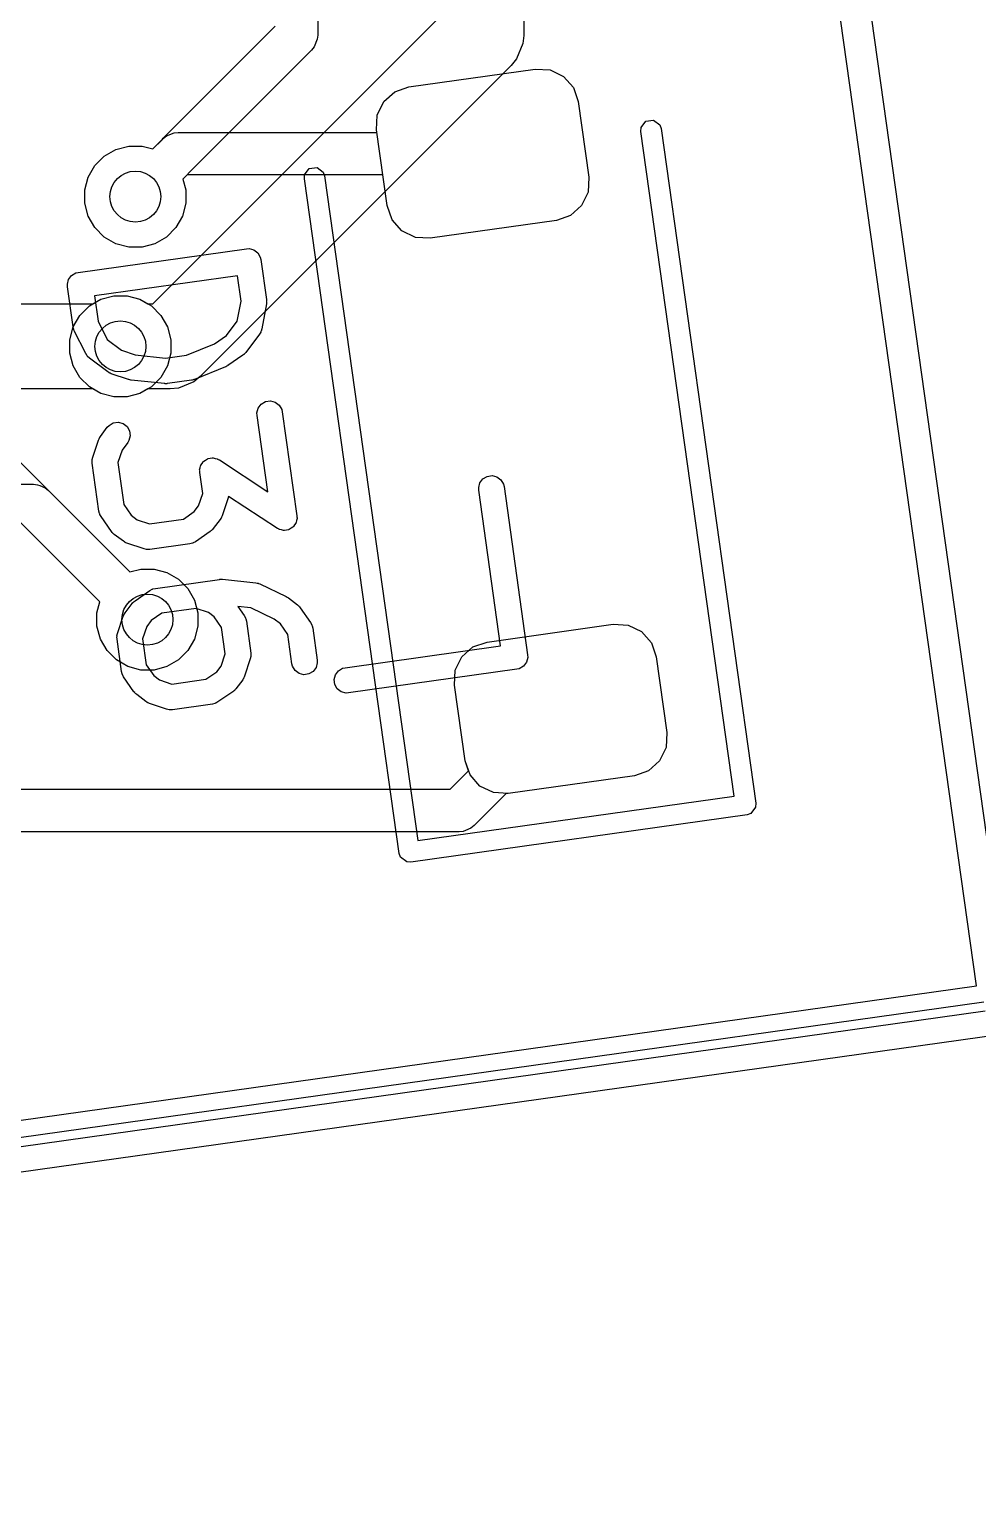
# Model space of a CAD drawing. Header units: millimetres. Extents: x 14 to 286, y -133 to -45.
# Drawn here: x 233.02 to 238.61, y -124.51 to -115.94 of the extents above; entities that cross this region are included whole.
import ezdxf

# ---------------------------------------------------------------- set-up
doc = ezdxf.new("R2010")
doc.units = ezdxf.units.MM
for name, color, linetype, true_color in [('B.Cu', 153, 'CONTINUOUS', 0x4d7fc4), ('F.Cu', 13, 'CONTINUOUS', 0xc83434), ('F.Mask', 201, 'CONTINUOUS', 0xd864ff), ('F.Paste', 253, 'CONTINUOUS', 0xb4a09a), ('F.Silkscreen', 41, 'CONTINUOUS', 0xf2eda1), ('User.Drawings', 9, 'CONTINUOUS', 0xc2c2c2)]:
    doc.layers.add(name, color=color, linetype=linetype, true_color=true_color)

msp = doc.modelspace()

# ---------------------------------------------------------------- linework, layer by layer
at = {"layer": 'B.Cu', "linetype": 'CONTINUOUS'}
for p, q in [((235.9321, -105.7135), (235.9321, -115.9762)), ((234.7195, -111.2363), (234.7195, -115.9748)), ((233.747946, -117.5568), (235.4321, -115.872646)), ((233.810312, -116.582212), (234.4695, -115.923024)), ((234.717098, -115.999187), (234.698434, -116.044246)), ((234.7195, -115.9748), (234.717098, -115.999186)), ((234.717098, -115.999186), (234.717098, -115.999187)), ((235.9321, -115.9762), (235.927296, -116.024973)), ((234.682888, -116.063188), (233.994415, -116.75166)), ((234.698434, -116.044246), (234.682888, -116.063188)), ((235.927296, -116.024973), (235.889967, -116.115093)), ((235.858876, -116.152977), (234.028277, -117.983577)), ((235.889962, -116.115097), (235.858876, -116.152977)), ((235.889967, -116.115093), (235.889962, -116.115097)), ((230.8888, -116.409324), (233.613665, -119.134189)), ((233.436889, -119.310965), (230.675412, -116.549488)), ((233.749234, -116.644889), (233.802994, -116.591128)), ((233.802994, -116.591128), (233.810312, -116.582212)), ((233.407794, -116.742472), (233.463172, -116.687094)), ((233.463172, -116.687094), (233.530995, -116.647936)), ((233.530995, -116.647936), (233.606642, -116.627667)), ((233.606642, -116.627667), (233.684958, -116.627667)), ((233.684958, -116.627667), (233.749234, -116.644889)), ((233.368636, -116.810295), (233.407794, -116.742472)), ((233.987089, -116.760588), (233.92601, -116.821665)), ((233.994415, -116.75166), (233.987089, -116.760588)), ((233.348367, -116.885942), (233.368636, -116.810295)), ((233.92601, -116.821665), (233.943233, -116.885942)), ((233.348367, -116.964258), (233.348367, -116.885942)), ((233.943233, -116.885942), (233.943233, -116.964258)), ((233.368636, -117.039905), (233.348367, -116.964258)), ((233.943233, -116.964258), (233.922964, -117.039905)), ((233.407794, -117.107728), (233.368636, -117.039905)), ((233.463172, -117.163106), (233.407794, -117.107728)), ((233.883806, -117.107728), (233.828428, -117.163106)), ((233.922964, -117.039905), (233.883806, -117.107728)), ((233.530995, -117.202264), (233.463172, -117.163106)), ((233.606642, -117.222533), (233.530995, -117.202264)), ((233.760605, -117.202264), (233.684958, -117.222533)), ((233.828428, -117.163106), (233.760605, -117.202264)), ((233.684958, -117.222533), (233.606642, -117.222533)), ((233.375172, -117.568794), (233.442995, -117.529636)), ((233.442995, -117.529636), (233.518642, -117.509367)), ((233.518642, -117.509367), (233.596958, -117.509367)), ((233.596958, -117.509367), (233.672605, -117.529636)), ((233.672605, -117.529636), (233.719654, -117.5568)), ((233.280636, -117.691995), (233.319794, -117.624172)), ((233.319794, -117.624172), (233.375172, -117.568794)), ((233.719654, -117.5568), (233.747946, -117.5568)), ((233.260367, -117.767642), (233.280636, -117.691995)), ((233.260367, -117.845958), (233.260367, -117.767642)), ((233.280636, -117.921605), (233.260367, -117.845958)), ((233.319794, -117.989428), (233.280636, -117.921605)), ((233.375172, -118.044806), (233.319794, -117.989428)), ((233.442995, -118.083964), (233.375172, -118.044806)), ((233.719654, -118.0568), (233.672605, -118.083964)), ((233.8515, -118.0568), (233.719654, -118.0568)), ((233.900273, -118.051996), (233.8515, -118.0568)), ((233.990393, -118.014667), (233.900273, -118.051996)), ((233.990397, -118.014662), (233.990393, -118.014667)), ((234.028277, -117.983577), (233.990397, -118.014662)), ((233.518642, -118.104233), (233.442995, -118.083964)), ((233.596958, -118.104233), (233.518642, -118.104233)), ((233.672605, -118.083964), (233.596958, -118.104233)), ((233.613665, -119.134189), (233.677942, -119.116967)), ((233.677942, -119.116967), (233.756258, -119.116967)), ((233.756258, -119.116967), (233.831905, -119.137236)), ((233.831905, -119.137236), (233.899728, -119.176394)), ((233.899728, -119.176394), (233.955106, -119.231772)), ((233.955106, -119.231772), (233.994264, -119.299595)), ((233.419667, -119.375242), (233.436889, -119.310965)), ((233.994264, -119.299595), (234.014533, -119.375242)), ((233.419667, -119.453558), (233.419667, -119.375242)), ((234.014533, -119.375242), (234.014533, -119.453558)), ((233.439936, -119.529205), (233.419667, -119.453558)), ((234.014533, -119.453558), (233.994264, -119.529205)), ((233.479094, -119.597028), (233.439936, -119.529205)), ((233.534472, -119.652406), (233.479094, -119.597028)), ((233.955106, -119.597028), (233.899728, -119.652406)), ((233.994264, -119.529205), (233.955106, -119.597028)), ((233.602295, -119.691564), (233.534472, -119.652406)), ((233.677942, -119.711833), (233.602295, -119.691564)), ((233.831905, -119.691564), (233.756258, -119.711833)), ((233.899728, -119.652406), (233.831905, -119.691564)), ((233.756258, -119.711833), (233.677942, -119.711833))]:
    msp.add_line(p, q, dxfattribs=at)
at = {"layer": 'B.Cu'}
for centre in [(233.6458, -116.9251), (233.5578, -117.8068), (233.7171, -119.4144)]:
    msp.add_circle(centre, 0.15, dxfattribs=at)
at = {"layer": 'F.Cu', "linetype": 'CONTINUOUS'}
for p, q in [((235.256786, -116.278727), (235.999487, -116.174347)), ((235.999487, -116.174347), (236.087136, -116.179324)), ((236.087136, -116.179324), (236.166209, -116.217465)), ((236.166209, -116.217465), (236.224667, -116.282961)), ((235.108407, -116.366129), (235.173903, -116.307671)), ((235.173903, -116.307671), (235.256786, -116.278727)), ((236.224667, -116.282961), (236.253611, -116.365844)), ((235.070266, -116.445202), (235.108407, -116.366129)), ((236.253611, -116.365844), (236.316239, -116.811464)), ((235.065289, -116.532852), (235.070266, -116.445202)), ((233.749234, -116.644889), (233.810312, -116.583811)), ((233.810312, -116.583811), (233.829254, -116.568266)), ((233.829254, -116.568266), (233.874314, -116.549602)), ((233.874314, -116.549602), (233.8987, -116.5472)), ((233.8987, -116.5472), (235.067305, -116.5472)), ((235.067305, -116.5472), (235.065289, -116.532852)), ((233.407794, -116.742472), (233.463172, -116.687094)), ((233.463172, -116.687094), (233.530995, -116.647936)), ((233.530995, -116.647936), (233.606642, -116.627667)), ((233.606642, -116.627667), (233.684958, -116.627667)), ((233.684958, -116.627667), (233.749234, -116.644889)), ((233.368636, -116.810295), (233.407794, -116.742472)), ((233.348367, -116.885942), (233.368636, -116.810295)), ((233.950477, -116.7972), (233.92601, -116.821665)), ((233.92601, -116.821665), (233.943233, -116.885942)), ((235.102441, -116.7972), (233.950477, -116.7972)), ((235.127917, -116.978472), (235.102441, -116.7972)), ((236.316239, -116.811464), (236.311262, -116.899114)), ((233.348367, -116.964258), (233.348367, -116.885942)), ((233.943233, -116.885942), (233.943233, -116.964258)), ((236.311262, -116.899114), (236.273121, -116.978187)), ((233.368636, -117.039905), (233.348367, -116.964258)), ((233.943233, -116.964258), (233.922964, -117.039905)), ((235.156861, -117.061355), (235.127917, -116.978472)), ((236.273121, -116.978187), (236.207625, -117.036645)), ((233.407794, -117.107728), (233.368636, -117.039905)), ((233.463172, -117.163106), (233.407794, -117.107728)), ((233.883806, -117.107728), (233.828428, -117.163106)), ((233.922964, -117.039905), (233.883806, -117.107728)), ((235.215319, -117.126851), (235.156861, -117.061355)), ((236.124742, -117.065589), (235.382041, -117.169969)), ((236.207625, -117.036645), (236.124742, -117.065589)), ((233.530995, -117.202264), (233.463172, -117.163106)), ((233.606642, -117.222533), (233.530995, -117.202264)), ((233.760605, -117.202264), (233.684958, -117.222533)), ((233.828428, -117.163106), (233.760605, -117.202264)), ((235.294392, -117.164992), (235.215319, -117.126851)), ((235.382041, -117.169969), (235.294392, -117.164992)), ((233.684958, -117.222533), (233.606642, -117.222533)), ((233.396119, -117.5567), (233.442995, -117.529636)), ((233.442995, -117.529636), (233.518642, -117.509367)), ((233.518642, -117.509367), (233.596958, -117.509367)), ((233.596958, -117.509367), (233.672605, -117.529636)), ((233.672605, -117.529636), (233.740428, -117.568794)), ((231.876253, -117.5567), (233.396119, -117.5567)), ((233.740428, -117.568794), (233.795806, -117.624172)), ((233.795806, -117.624172), (233.834964, -117.691995)), ((233.834964, -117.691995), (233.855233, -117.767642)), ((233.855233, -117.767642), (233.855233, -117.845958)), ((233.855233, -117.845958), (233.834964, -117.921605)), ((233.834964, -117.921605), (233.795806, -117.989428)), ((233.395773, -118.0567), (231.7727, -118.0567)), ((233.442995, -118.083964), (233.395773, -118.0567)), ((233.740428, -118.044806), (233.672605, -118.083964)), ((233.795806, -117.989428), (233.740428, -118.044806)), ((233.518642, -118.104233), (233.442995, -118.083964)), ((233.596958, -118.104233), (233.518642, -118.104233)), ((233.672605, -118.083964), (233.596958, -118.104233)), ((232.096932, -118.6185), (233.0462, -118.6185)), ((233.0462, -118.6185), (233.070586, -118.620902)), ((233.070586, -118.620902), (233.070587, -118.620902)), ((233.070587, -118.620902), (233.083784, -118.626368)), ((233.083784, -118.626368), (233.115646, -118.639566)), ((233.115646, -118.639566), (233.115651, -118.639571)), ((233.115651, -118.639571), (233.134588, -118.655112)), ((233.134588, -118.655112), (233.613665, -119.134189)), ((233.436889, -119.310965), (232.994424, -118.8685)), ((233.613665, -119.134189), (233.677942, -119.116967)), ((233.677942, -119.116967), (233.756258, -119.116967)), ((233.756258, -119.116967), (233.831905, -119.137236)), ((233.831905, -119.137236), (233.899728, -119.176394)), ((233.899728, -119.176394), (233.955106, -119.231772)), ((233.955106, -119.231772), (233.994264, -119.299595)), ((233.419667, -119.375242), (233.436889, -119.310965)), ((233.994264, -119.299595), (234.014533, -119.375242)), ((233.419667, -119.453558), (233.419667, -119.375242)), ((234.014533, -119.375242), (234.014533, -119.453558)), ((233.439936, -119.529205), (233.419667, -119.453558)), ((234.014533, -119.453558), (233.994264, -119.529205)), ((235.716058, -119.546611), (236.458759, -119.442231)), ((236.458759, -119.442231), (236.546408, -119.447208)), ((236.546408, -119.447208), (236.625481, -119.485349)), ((236.625481, -119.485349), (236.683939, -119.550845)), ((233.479094, -119.597028), (233.439936, -119.529205)), ((233.534472, -119.652406), (233.479094, -119.597028)), ((233.955106, -119.597028), (233.899728, -119.652406)), ((233.994264, -119.529205), (233.955106, -119.597028)), ((235.567679, -119.634013), (235.633175, -119.575555)), ((235.633175, -119.575555), (235.716058, -119.546611)), ((236.683939, -119.550845), (236.712883, -119.633728)), ((233.602295, -119.691564), (233.534472, -119.652406)), ((233.677942, -119.711833), (233.602295, -119.691564)), ((233.831905, -119.691564), (233.756258, -119.711833)), ((233.899728, -119.652406), (233.831905, -119.691564)), ((235.529538, -119.713086), (235.567679, -119.634013)), ((236.712883, -119.633728), (236.775511, -120.079348)), ((233.756258, -119.711833), (233.677942, -119.711833)), ((235.524561, -119.800736), (235.529538, -119.713086)), ((235.587189, -120.246356), (235.524561, -119.800736)), ((236.775511, -120.079348), (236.770534, -120.166998)), ((236.770534, -120.166998), (236.732393, -120.246071)), ((235.607812, -120.305411), (235.587189, -120.246356)), ((236.732393, -120.246071), (236.666897, -120.304529)), ((235.499624, -120.4136), (235.607812, -120.305411)), ((236.584014, -120.333473), (235.841313, -120.437853)), ((236.666897, -120.304529), (236.584014, -120.333473)), ((214.294277, -120.4136), (235.499624, -120.4136)), ((235.829589, -120.437187), (235.639788, -120.626988)), ((235.841313, -120.437853), (235.829589, -120.437187)), ((235.639788, -120.626988), (235.620851, -120.642528)), ((235.5514, -120.6636), (214.2425, -120.6636)), ((235.575786, -120.661198), (235.5514, -120.6636)), ((235.575787, -120.661198), (235.575786, -120.661198)), ((235.588984, -120.655731), (235.575787, -120.661198)), ((235.620846, -120.642534), (235.588984, -120.655731)), ((235.620851, -120.642528), (235.620846, -120.642534))]:
    msp.add_line(p, q, dxfattribs=at)
at = {"layer": 'F.Cu'}
for centre in [(233.6458, -116.9251), (233.5578, -117.8068), (233.7171, -119.4144)]:
    msp.add_circle(centre, 0.15, dxfattribs=at)
at = {"layer": 'F.Mask', "linetype": 'CONTINUOUS'}
for p, q in [((235.256786, -116.278727), (235.999487, -116.174347)), ((235.999487, -116.174347), (236.087136, -116.179324)), ((236.087136, -116.179324), (236.166209, -116.217465)), ((236.166209, -116.217465), (236.224667, -116.282961)), ((235.108407, -116.366129), (235.173903, -116.307671)), ((235.173903, -116.307671), (235.256786, -116.278727)), ((236.224667, -116.282961), (236.253611, -116.365844)), ((235.070266, -116.445202), (235.108407, -116.366129)), ((236.253611, -116.365844), (236.316239, -116.811464)), ((235.065289, -116.532852), (235.070266, -116.445202)), ((235.127917, -116.978472), (235.065289, -116.532852)), ((236.316239, -116.811464), (236.311262, -116.899114)), ((236.311262, -116.899114), (236.273121, -116.978187)), ((235.156861, -117.061355), (235.127917, -116.978472)), ((236.273121, -116.978187), (236.207625, -117.036645)), ((235.215319, -117.126851), (235.156861, -117.061355)), ((236.124742, -117.065589), (235.382041, -117.169969)), ((236.207625, -117.036645), (236.124742, -117.065589)), ((235.294392, -117.164992), (235.215319, -117.126851)), ((235.382041, -117.169969), (235.294392, -117.164992)), ((235.716058, -119.546611), (236.458759, -119.442231)), ((236.458759, -119.442231), (236.546408, -119.447208)), ((236.546408, -119.447208), (236.625481, -119.485349)), ((236.625481, -119.485349), (236.683939, -119.550845)), ((235.567679, -119.634013), (235.633175, -119.575555)), ((235.633175, -119.575555), (235.716058, -119.546611)), ((236.683939, -119.550845), (236.712883, -119.633728)), ((235.529538, -119.713086), (235.567679, -119.634013)), ((236.712883, -119.633728), (236.775511, -120.079348)), ((235.524561, -119.800736), (235.529538, -119.713086)), ((235.587189, -120.246356), (235.524561, -119.800736)), ((236.775511, -120.079348), (236.770534, -120.166998)), ((236.770534, -120.166998), (236.732393, -120.246071)), ((235.616133, -120.329239), (235.587189, -120.246356)), ((236.732393, -120.246071), (236.666897, -120.304529)), ((235.674591, -120.394735), (235.616133, -120.329239)), ((236.584014, -120.333473), (235.841313, -120.437853)), ((236.666897, -120.304529), (236.584014, -120.333473)), ((235.753664, -120.432876), (235.674591, -120.394735)), ((235.841313, -120.437853), (235.753664, -120.432876))]:
    msp.add_line(p, q, dxfattribs=at)
at = {"layer": 'F.Paste', "linetype": 'CONTINUOUS'}
for p, q in [((235.256786, -116.278727), (235.999487, -116.174347)), ((235.999487, -116.174347), (236.087136, -116.179324)), ((236.087136, -116.179324), (236.166209, -116.217465)), ((236.166209, -116.217465), (236.224667, -116.282961)), ((235.108407, -116.366129), (235.173903, -116.307671)), ((235.173903, -116.307671), (235.256786, -116.278727)), ((236.224667, -116.282961), (236.253611, -116.365844)), ((235.070266, -116.445202), (235.108407, -116.366129)), ((236.253611, -116.365844), (236.316239, -116.811464)), ((235.065289, -116.532852), (235.070266, -116.445202)), ((235.127917, -116.978472), (235.065289, -116.532852)), ((236.316239, -116.811464), (236.311262, -116.899114)), ((236.311262, -116.899114), (236.273121, -116.978187)), ((235.156861, -117.061355), (235.127917, -116.978472)), ((236.273121, -116.978187), (236.207625, -117.036645)), ((235.215319, -117.126851), (235.156861, -117.061355)), ((236.124742, -117.065589), (235.382041, -117.169969)), ((236.207625, -117.036645), (236.124742, -117.065589)), ((235.294392, -117.164992), (235.215319, -117.126851)), ((235.382041, -117.169969), (235.294392, -117.164992)), ((235.716058, -119.546611), (236.458759, -119.442231)), ((236.458759, -119.442231), (236.546408, -119.447208)), ((236.546408, -119.447208), (236.625481, -119.485349)), ((236.625481, -119.485349), (236.683939, -119.550845)), ((235.567679, -119.634013), (235.633175, -119.575555)), ((235.633175, -119.575555), (235.716058, -119.546611)), ((236.683939, -119.550845), (236.712883, -119.633728)), ((235.529538, -119.713086), (235.567679, -119.634013)), ((236.712883, -119.633728), (236.775511, -120.079348)), ((235.524561, -119.800736), (235.529538, -119.713086)), ((235.587189, -120.246356), (235.524561, -119.800736)), ((236.775511, -120.079348), (236.770534, -120.166998)), ((236.770534, -120.166998), (236.732393, -120.246071)), ((235.616133, -120.329239), (235.587189, -120.246356)), ((236.732393, -120.246071), (236.666897, -120.304529)), ((235.674591, -120.394735), (235.616133, -120.329239)), ((236.584014, -120.333473), (235.841313, -120.437853)), ((236.666897, -120.304529), (236.584014, -120.333473)), ((235.753664, -120.432876), (235.674591, -120.394735)), ((235.841313, -120.437853), (235.753664, -120.432876))]:
    msp.add_line(p, q, dxfattribs=at)
at = {"layer": 'F.Silkscreen', "linetype": 'CONTINUOUS'}
for p, q in [((236.621615, -116.541335), (236.622942, -116.517962)), ((236.622942, -116.517962), (236.650579, -116.481287)), ((236.650579, -116.481287), (236.696054, -116.474896)), ((236.696054, -116.474896), (236.732729, -116.502533)), ((236.732729, -116.502533), (236.740447, -116.524635)), ((237.17135, -120.452896), (236.621615, -116.541335)), ((236.740447, -116.524635), (237.298533, -120.495611)), ((234.642407, -116.796308), (234.670044, -116.759633)), ((234.670044, -116.759633), (234.715519, -116.753242)), ((234.715519, -116.753242), (234.752194, -116.780879)), ((234.64108, -116.819681), (234.642407, -116.796308)), ((235.199164, -120.790656), (234.64108, -116.819681)), ((234.752194, -116.780879), (234.759912, -116.802981)), ((234.759912, -116.802981), (235.309645, -120.714539)), ((233.310037, -117.371006), (234.300305, -117.231833)), ((234.300305, -117.231833), (234.314995, -117.231223)), ((234.314995, -117.231223), (234.343327, -117.238551)), ((234.343327, -117.238551), (234.366697, -117.256162)), ((234.366697, -117.256162), (234.38155, -117.281376)), ((234.38155, -117.281376), (234.385013, -117.295665)), ((233.270534, -117.389322), (233.295748, -117.374469)), ((233.295748, -117.374469), (233.310037, -117.371006)), ((234.385013, -117.295665), (234.418149, -117.531443)), ((233.245595, -117.441024), (233.252923, -117.412692)), ((233.246205, -117.455714), (233.245595, -117.441024)), ((233.279341, -117.691492), (233.246205, -117.455714)), ((233.252923, -117.412692), (233.270534, -117.389322)), ((234.24691, -117.39081), (233.405182, -117.509108)), ((234.267915, -117.540265), (234.24691, -117.39081)), ((233.405182, -117.509108), (233.426187, -117.658562)), ((234.246052, -117.658979), (234.267915, -117.540265)), ((234.418262, -117.548048), (234.417639, -117.555465)), ((234.418149, -117.531443), (234.418457, -117.538878)), ((234.418758, -117.546133), (234.418262, -117.548048)), ((234.418457, -117.538878), (234.418871, -117.540814)), ((234.418871, -117.540814), (234.418647, -117.54347)), ((234.418647, -117.54347), (234.418758, -117.546133)), ((234.417639, -117.555465), (234.390366, -117.703559)), ((233.281092, -117.69872), (233.279341, -117.691492)), ((233.281229, -117.700699), (233.281092, -117.69872)), ((233.282176, -117.703191), (233.281229, -117.700699)), ((233.282804, -117.705781), (233.282176, -117.703191)), ((233.283809, -117.707487), (233.282804, -117.705781)), ((233.286453, -117.714443), (233.283809, -117.707487)), ((233.353491, -117.849282), (233.286453, -117.714443)), ((233.426187, -117.658562), (233.479924, -117.76665)), ((234.182975, -117.742684), (234.246052, -117.658979)), ((234.384832, -117.719949), (234.384158, -117.722559)), ((234.386298, -117.717688), (234.384832, -117.719949)), ((234.390366, -117.703559), (234.386298, -117.717688)), ((233.479924, -117.76665), (233.563631, -117.829728)), ((233.946287, -117.858631), (234.112094, -117.791518)), ((234.112094, -117.791518), (234.182975, -117.742684)), ((234.376503, -117.735111), (234.295447, -117.842677)), ((234.384158, -117.722559), (234.376503, -117.735111)), ((233.361295, -117.861742), (233.353491, -117.849282)), ((233.363326, -117.863511), (233.361295, -117.861742)), ((233.364694, -117.865834), (233.363326, -117.863511)), ((233.375513, -117.875791), (233.364694, -117.865834)), ((233.483079, -117.956847), (233.375513, -117.875791)), ((233.563631, -117.829728), (233.645227, -117.857132)), ((233.645227, -117.857132), (233.823107, -117.875943)), ((233.823107, -117.875943), (233.946287, -117.858631)), ((234.278099, -117.859302), (234.190416, -117.919712)), ((234.283781, -117.854502), (234.278099, -117.859302)), ((234.28549, -117.853496), (234.283781, -117.854502)), ((234.287295, -117.851534), (234.28549, -117.853496)), ((234.289331, -117.849815), (234.287295, -117.851534)), ((234.290408, -117.848151), (234.289331, -117.849815)), ((234.295447, -117.842677), (234.290408, -117.848151)), ((233.489429, -117.960719), (233.483079, -117.956847)), ((233.490925, -117.962023), (233.489429, -117.960719)), ((233.493358, -117.963116), (233.490925, -117.962023)), ((233.495631, -117.964502), (233.493358, -117.963116)), ((233.497547, -117.964997), (233.495631, -117.964502)), ((233.504336, -117.968047), (233.497547, -117.964997)), ((233.605274, -118.001948), (233.504336, -117.968047)), ((234.176004, -117.927472), (233.99401, -118.001137)), ((234.177018, -117.92694), (234.176004, -117.927472)), ((234.177549, -117.926827), (234.177018, -117.92694)), ((234.183268, -117.923664), (234.177549, -117.926827)), ((234.189027, -117.920646), (234.183268, -117.923664)), ((234.189412, -117.920267), (234.189027, -117.920646)), ((234.190416, -117.919712), (234.189412, -117.920267)), ((233.606392, -118.002205), (233.605274, -118.001948)), ((233.606867, -118.002463), (233.606392, -118.002205)), ((233.613233, -118.003776), (233.606867, -118.002463)), ((233.619604, -118.005241), (233.613233, -118.003776)), ((233.620145, -118.005203), (233.619604, -118.005241)), ((233.621266, -118.005435), (233.620145, -118.005203)), ((233.816516, -118.026082), (233.621266, -118.005435)), ((233.819077, -118.0261), (233.816516, -118.026082)), ((233.820151, -118.026378), (233.819077, -118.0261)), ((233.825687, -118.026148), (233.820151, -118.026378)), ((233.831219, -118.026188), (233.825687, -118.026148)), ((233.83228, -118.025874), (233.831219, -118.026188)), ((233.834841, -118.025768), (233.83228, -118.025874)), ((233.976308, -118.005886), (233.834841, -118.025768)), ((233.9788, -118.005282), (233.976308, -118.005886)), ((233.979906, -118.005291), (233.9788, -118.005282)), ((233.985215, -118.003727), (233.979906, -118.005291)), ((233.990597, -118.002423), (233.985215, -118.003727)), ((233.99155, -118.001861), (233.990597, -118.002423)), ((233.99401, -118.001137), (233.99155, -118.001861)), ((234.369109, -118.169475), (234.38672, -118.146105)), ((234.38672, -118.146105), (234.411934, -118.131252)), ((234.411934, -118.131252), (234.440913, -118.127179)), ((234.440913, -118.127179), (234.469245, -118.134507)), ((234.469245, -118.134507), (234.492615, -118.152118)), ((234.361781, -118.197807), (234.369109, -118.169475)), ((234.362391, -118.212497), (234.361781, -118.197807)), ((234.425543, -118.661845), (234.362391, -118.212497)), ((234.492615, -118.152118), (234.507468, -118.177332)), ((234.507468, -118.177332), (234.510931, -118.191621)), ((234.510931, -118.191621), (234.597086, -118.804644)), ((233.440279, -118.336624), (233.480808, -118.282841)), ((233.480808, -118.282841), (233.490764, -118.272023)), ((233.490764, -118.272023), (233.515979, -118.257171)), ((233.515979, -118.257171), (233.544957, -118.253099)), ((233.544957, -118.253099), (233.573289, -118.260426)), ((233.573289, -118.260426), (233.59666, -118.278037)), ((233.59666, -118.278037), (233.611512, -118.303252)), ((233.611512, -118.303252), (233.615584, -118.33223)), ((233.395178, -118.45882), (233.429079, -118.357882)), ((233.429079, -118.357882), (233.432128, -118.351091)), ((233.432128, -118.351091), (233.432624, -118.349177)), ((233.432624, -118.349177), (233.434008, -118.346906)), ((233.434008, -118.346906), (233.435103, -118.34447)), ((233.435103, -118.34447), (233.436407, -118.342973)), ((233.436407, -118.342973), (233.440279, -118.336624)), ((233.600602, -118.373115), (233.567398, -118.417177)), ((233.608257, -118.360562), (233.600602, -118.373115)), ((233.615584, -118.33223), (233.608257, -118.360562)), ((233.391395, -118.478447), (233.392069, -118.475837)), ((233.392005, -118.493137), (233.391395, -118.478447)), ((233.391885, -118.47315), (233.395178, -118.45882)), ((233.392069, -118.475837), (233.391885, -118.47315)), ((233.567398, -118.417177), (233.543009, -118.489793)), ((233.543009, -118.489793), (233.577844, -118.737661)), ((234.038954, -118.495704), (234.045627, -118.485502)), ((234.045627, -118.485502), (234.047718, -118.484074)), ((234.047718, -118.484074), (234.049239, -118.482057)), ((234.049239, -118.482057), (234.059731, -118.475876)), ((234.059731, -118.475876), (234.069798, -118.469006)), ((234.069798, -118.469006), (234.072272, -118.468488)), ((234.072272, -118.468488), (234.074453, -118.467204)), ((234.074453, -118.467204), (234.086526, -118.465507)), ((234.086526, -118.465507), (234.098441, -118.463015)), ((234.098441, -118.463015), (234.100923, -118.463483)), ((234.100923, -118.463483), (234.103432, -118.463131)), ((234.103432, -118.463131), (234.115234, -118.466183)), ((234.115234, -118.466183), (234.127198, -118.468441)), ((234.127198, -118.468441), (234.130377, -118.4701)), ((234.130377, -118.4701), (234.131764, -118.470459)), ((234.131764, -118.470459), (234.13334, -118.471647)), ((234.13334, -118.471647), (234.140232, -118.475244)), ((234.140232, -118.475244), (234.425543, -118.661845)), ((233.431769, -118.776071), (233.392005, -118.493137)), ((234.024184, -118.53875), (234.024448, -118.537345)), ((234.024587, -118.540678), (234.024184, -118.53875)), ((234.0243, -118.533759), (234.027352, -118.521956)), ((234.024448, -118.537345), (234.0243, -118.533759)), ((234.02491, -118.548449), (234.024587, -118.540678)), ((234.042327, -118.672383), (234.02491, -118.548449)), ((234.027352, -118.521956), (234.02961, -118.509993)), ((234.02961, -118.509993), (234.030994, -118.507875)), ((234.030994, -118.507875), (234.031628, -118.505427)), ((234.031628, -118.505427), (234.038954, -118.495704)), ((233.577844, -118.737661), (233.621304, -118.800743)), ((233.992059, -118.779344), (234.017939, -118.744999)), ((234.017939, -118.744999), (234.042327, -118.672383)), ((234.190159, -118.703356), (234.156258, -118.804295)), ((234.1934, -118.68925), (234.190159, -118.703356)), ((234.481764, -118.877849), (234.1934, -118.68925)), ((233.435232, -118.790361), (233.431769, -118.776071)), ((233.4366, -118.792683), (233.435232, -118.790361)), ((233.437163, -118.795317), (233.4366, -118.792683)), ((233.444278, -118.808184), (233.437163, -118.795317)), ((233.504688, -118.895867), (233.444278, -118.808184)), ((233.621304, -118.800743), (233.655649, -118.826623)), ((233.655649, -118.826623), (233.728265, -118.851011)), ((233.728265, -118.851011), (233.928978, -118.822804)), ((233.928978, -118.822804), (233.992059, -118.779344)), ((234.145059, -118.825553), (234.104531, -118.879336)), ((234.148933, -118.8192), (234.145059, -118.825553)), ((234.150234, -118.817707), (234.148933, -118.8192)), ((234.151325, -118.815277), (234.150234, -118.817707)), ((234.152714, -118.813), (234.151325, -118.815277)), ((234.15321, -118.81108), (234.152714, -118.813)), ((234.156258, -118.804295), (234.15321, -118.81108)), ((234.594642, -118.83114), (234.592386, -118.843099)), ((234.597696, -118.819335), (234.594642, -118.83114)), ((234.597086, -118.804644), (234.597408, -118.812414)), ((234.597408, -118.812414), (234.597812, -118.814343)), ((234.597812, -118.814343), (234.597547, -118.815747)), ((234.597547, -118.815747), (234.597696, -118.819335)), ((233.50949, -118.901552), (233.504688, -118.895867)), ((233.510495, -118.903258), (233.50949, -118.901552)), ((233.512452, -118.905059), (233.510495, -118.903258)), ((233.514175, -118.907099), (233.512452, -118.905059)), ((233.515839, -118.908177), (233.514175, -118.907099)), ((233.521313, -118.913215), (233.515839, -118.908177)), ((233.575096, -118.953743), (233.521313, -118.913215)), ((234.087183, -118.895961), (233.9995, -118.956371)), ((234.092868, -118.891158), (234.087183, -118.895961)), ((234.094574, -118.890154), (234.092868, -118.891158)), ((234.096375, -118.888196), (234.094574, -118.890154)), ((234.098415, -118.886474), (234.096375, -118.888196)), ((234.099493, -118.884809), (234.098415, -118.886474)), ((234.104531, -118.879336), (234.099493, -118.884809)), ((234.488651, -118.881443), (234.481764, -118.877849)), ((234.490232, -118.882635), (234.488651, -118.881443)), ((234.491622, -118.882994), (234.490232, -118.882635)), ((234.494798, -118.884652), (234.491622, -118.882994)), ((234.506756, -118.886908), (234.494798, -118.884652)), ((234.518564, -118.889962), (234.506756, -118.886908)), ((234.521071, -118.889609), (234.518564, -118.889962)), ((234.523554, -118.890078), (234.521071, -118.889609)), ((234.535466, -118.887586), (234.523554, -118.890078)), ((234.547543, -118.885889), (234.535466, -118.887586)), ((234.549723, -118.884604), (234.547543, -118.885889)), ((234.552197, -118.884087), (234.549723, -118.884604)), ((234.562252, -118.877223), (234.552197, -118.884087)), ((234.572757, -118.871036), (234.562252, -118.877223)), ((234.574279, -118.869015), (234.572757, -118.871036)), ((234.576368, -118.86759), (234.574279, -118.869015)), ((234.583032, -118.8574), (234.576368, -118.86759)), ((234.590368, -118.847666), (234.583032, -118.8574)), ((234.591001, -118.845215), (234.590368, -118.847666)), ((234.592386, -118.843099), (234.591001, -118.845215)), ((233.581448, -118.957617), (233.575096, -118.953743)), ((233.582942, -118.958918), (233.581448, -118.957617)), ((233.585371, -118.960009), (233.582942, -118.958918)), ((233.587649, -118.961398), (233.585371, -118.960009)), ((233.589568, -118.961894), (233.587649, -118.961398)), ((233.596354, -118.964942), (233.589568, -118.961894)), ((233.697293, -118.998843), (233.596354, -118.964942)), ((233.711622, -119.002136), (233.697293, -118.998843)), ((233.714309, -119.001951), (233.711622, -119.002136)), ((233.716919, -119.002626), (233.714309, -119.001951)), ((233.731609, -119.002016), (233.716919, -119.002626)), ((233.967387, -118.96888), (233.731609, -119.002016)), ((233.981676, -118.965417), (233.967387, -118.96888)), ((233.983998, -118.964049), (233.981676, -118.965417)), ((233.986633, -118.963486), (233.983998, -118.964049)), ((233.9995, -118.956371), (233.986633, -118.963486)), ((234.143557, -119.177596), (234.144619, -119.177283)), ((234.144619, -119.177283), (234.150162, -119.177322)), ((234.150162, -119.177322), (234.155686, -119.177094)), ((234.155686, -119.177094), (234.156755, -119.17737)), ((234.156755, -119.17737), (234.159321, -119.177389)), ((234.159321, -119.177389), (234.354571, -119.198036)), ((233.643954, -119.303641), (233.731638, -119.24323)), ((233.731638, -119.24323), (233.744505, -119.236115)), ((233.744505, -119.236115), (233.747139, -119.235551)), ((233.747139, -119.235551), (233.749462, -119.234184)), ((233.749462, -119.234184), (233.763751, -119.230721)), ((233.763751, -119.230721), (234.140996, -119.177703)), ((234.140996, -119.177703), (234.143557, -119.177596)), ((234.354571, -119.198036), (234.363533, -119.199885)), ((234.363533, -119.199885), (234.365386, -119.199989)), ((234.365386, -119.199989), (234.367142, -119.20063)), ((234.367142, -119.20063), (234.368971, -119.201008)), ((234.368971, -119.201008), (234.370598, -119.201893)), ((234.370598, -119.201893), (234.379197, -119.205034)), ((234.379197, -119.205034), (234.533917, -119.279462)), ((233.586079, -119.374049), (233.626607, -119.320266)), ((233.626607, -119.320266), (233.631644, -119.314792)), ((233.631644, -119.314792), (233.632722, -119.313129)), ((233.632722, -119.313129), (233.634758, -119.311408)), ((233.634758, -119.311408), (233.636563, -119.309448)), ((233.636563, -119.309448), (233.638269, -119.308442)), ((233.638269, -119.308442), (233.643954, -119.303641)), ((234.002872, -119.348588), (233.80216, -119.376796)), ((234.07549, -119.372977), (234.002872, -119.348588)), ((234.325878, -119.345837), (234.249924, -119.337805)), ((234.249924, -119.337805), (234.28686, -119.391417)), ((234.462198, -119.411414), (234.325878, -119.345837)), ((234.533917, -119.279462), (234.533961, -119.279489)), ((234.533961, -119.279489), (234.533988, -119.279496)), ((234.533988, -119.279496), (234.540448, -119.283435)), ((234.540448, -119.283435), (234.546478, -119.287104)), ((234.546478, -119.287104), (234.546494, -119.287122)), ((234.546494, -119.287122), (234.546541, -119.287151)), ((234.546541, -119.287151), (234.600324, -119.327679)), ((234.600324, -119.327679), (234.605801, -119.332719)), ((234.605801, -119.332719), (234.607461, -119.333795)), ((234.607461, -119.333795), (234.609178, -119.335827)), ((234.609178, -119.335827), (234.611142, -119.337635)), ((234.611142, -119.337635), (234.612148, -119.339343)), ((234.612148, -119.339343), (234.616949, -119.345026)), ((234.616949, -119.345026), (234.677359, -119.43271)), ((233.540979, -119.496244), (233.57488, -119.395306)), ((233.57488, -119.395306), (233.577928, -119.388519)), ((233.577928, -119.388519), (233.578424, -119.386602)), ((233.578424, -119.386602), (233.57981, -119.384327)), ((233.57981, -119.384327), (233.580904, -119.381894)), ((233.580904, -119.381894), (233.582206, -119.380398)), ((233.582206, -119.380398), (233.586079, -119.374049)), ((233.739078, -119.420257), (233.713198, -119.454601)), ((233.80216, -119.376796), (233.739078, -119.420257)), ((234.109831, -119.398857), (234.07549, -119.372977)), ((234.153293, -119.461939), (234.109831, -119.398857)), ((234.28686, -119.391417), (234.293975, -119.404284)), ((234.293975, -119.404284), (234.294538, -119.406918)), ((234.294538, -119.406918), (234.295906, -119.409241)), ((234.295906, -119.409241), (234.299369, -119.42353)), ((234.299369, -119.42353), (234.325878, -119.612153)), ((234.500332, -119.44015), (234.462198, -119.411414)), ((234.677359, -119.43271), (234.684474, -119.445577)), ((233.537196, -119.515871), (233.53787, -119.513261)), ((233.537806, -119.530561), (233.537196, -119.515871)), ((233.537686, -119.510574), (233.540979, -119.496244)), ((233.53787, -119.513261), (233.537686, -119.510574)), ((233.713198, -119.454601), (233.68881, -119.527217)), ((234.174873, -119.615496), (234.153293, -119.461939)), ((234.543791, -119.50323), (234.500332, -119.44015)), ((234.567837, -119.674322), (234.543791, -119.50323)), ((234.684474, -119.445577), (234.685037, -119.448211)), ((234.685037, -119.448211), (234.686405, -119.450534)), ((234.686405, -119.450534), (234.689868, -119.464823)), ((234.689868, -119.464823), (234.716377, -119.653446)), ((233.564315, -119.719184), (233.537806, -119.530561)), ((233.68881, -119.527217), (233.71039, -119.680775)), ((233.71039, -119.680775), (233.75385, -119.743856)), ((234.124604, -119.722456), (234.150484, -119.688112)), ((234.150484, -119.688112), (234.174873, -119.615496)), ((234.322705, -119.64647), (234.288804, -119.747408)), ((234.325998, -119.63214), (234.322705, -119.64647)), ((234.326488, -119.626844), (234.325813, -119.629453)), ((234.325813, -119.629453), (234.325998, -119.63214)), ((234.325878, -119.612153), (234.326488, -119.626844)), ((234.5713, -119.688611), (234.567837, -119.674322)), ((234.586153, -119.713826), (234.5713, -119.688611)), ((234.716987, -119.668137), (234.709659, -119.696468)), ((234.716377, -119.653446), (234.716987, -119.668137)), ((233.567778, -119.733473), (233.564315, -119.719184)), ((233.569145, -119.735795), (233.567778, -119.733473)), ((233.569709, -119.73843), (233.569145, -119.735795)), ((233.576824, -119.751297), (233.569709, -119.73843)), ((233.637234, -119.83898), (233.576824, -119.751297)), ((233.75385, -119.743856), (233.788194, -119.769736)), ((233.788194, -119.769736), (233.86081, -119.794124)), ((233.86081, -119.794124), (234.061523, -119.765916)), ((234.061523, -119.765916), (234.124604, -119.722456)), ((234.277604, -119.768666), (234.237075, -119.822449)), ((234.281477, -119.762313), (234.277604, -119.768666)), ((234.28278, -119.760819), (234.281477, -119.762313)), ((234.283872, -119.758386), (234.28278, -119.760819)), ((234.285259, -119.756113), (234.283872, -119.758386)), ((234.285754, -119.754196), (234.285259, -119.756113)), ((234.288804, -119.747408), (234.285754, -119.754196)), ((234.609523, -119.731436), (234.586153, -119.713826)), ((234.637855, -119.738764), (234.609523, -119.731436)), ((234.666834, -119.734691), (234.637855, -119.738764)), ((234.692048, -119.719838), (234.666834, -119.734691)), ((234.709659, -119.696468), (234.692048, -119.719838)), ((233.642036, -119.844665), (233.637234, -119.83898)), ((233.643041, -119.846371), (233.642036, -119.844665)), ((233.644998, -119.848172), (233.643041, -119.846371)), ((233.646721, -119.850212), (233.644998, -119.848172)), ((233.648385, -119.85129), (233.646721, -119.850212)), ((233.653859, -119.856328), (233.648385, -119.85129)), ((233.707642, -119.896856), (233.653859, -119.856328)), ((234.219729, -119.839073), (234.132046, -119.899483)), ((234.225411, -119.834272), (234.219729, -119.839073)), ((234.227119, -119.833267), (234.225411, -119.834272)), ((234.228924, -119.831305), (234.227119, -119.833267)), ((234.230961, -119.829585), (234.228924, -119.831305)), ((234.232038, -119.827921), (234.230961, -119.829585)), ((234.237075, -119.822449), (234.232038, -119.827921)), ((233.713994, -119.90073), (233.707642, -119.896856)), ((233.715488, -119.902031), (233.713994, -119.90073)), ((233.717918, -119.903122), (233.715488, -119.902031)), ((233.720195, -119.904511), (233.717918, -119.903122)), ((233.722113, -119.905007), (233.720195, -119.904511)), ((233.728899, -119.908055), (233.722113, -119.905007)), ((233.829837, -119.941956), (233.728899, -119.908055)), ((233.844167, -119.945249), (233.829837, -119.941956)), ((233.846854, -119.945064), (233.844167, -119.945249)), ((233.849464, -119.945739), (233.846854, -119.945064)), ((233.864154, -119.945129), (233.849464, -119.945739)), ((234.099933, -119.911992), (233.864154, -119.945129)), ((234.114222, -119.908529), (234.099933, -119.911992)), ((234.116544, -119.907161), (234.114222, -119.908529)), ((234.119179, -119.906598), (234.116544, -119.907161)), ((234.132046, -119.899483), (234.119179, -119.906598)), ((235.309645, -120.714539), (237.17135, -120.452896)), ((237.297207, -120.518985), (237.26957, -120.55566)), ((237.298533, -120.495611), (237.297206, -120.518979)), ((237.297206, -120.518979), (237.297207, -120.518985)), ((237.247468, -120.563378), (235.26693, -120.841722)), ((237.26957, -120.55566), (237.247468, -120.563378)), ((235.206882, -120.812758), (235.199164, -120.790656)), ((235.243557, -120.840395), (235.206882, -120.812758)), ((235.26693, -120.841722), (235.243557, -120.840395))]:
    msp.add_line(p, q, dxfattribs=at)
at = {"layer": 'User.Drawings', "linetype": 'CONTINUOUS'}
for p, q in [((236.15595, -102.906635), (238.807197, -121.771242)), ((238.596934, -121.570423), (235.987873, -103.005993)), ((235.691974, -118.586443), (235.717188, -118.57159)), ((235.717188, -118.57159), (235.746167, -118.567517)), ((235.746167, -118.567517), (235.774499, -118.574845)), ((235.774499, -118.574845), (235.797869, -118.592456)), ((235.667035, -118.638145), (235.674363, -118.609813)), ((235.667645, -118.652835), (235.667035, -118.638145)), ((235.79638, -119.568832), (235.667645, -118.652835)), ((235.674363, -118.609813), (235.691974, -118.586443)), ((235.797869, -118.592456), (235.812722, -118.61767)), ((235.812722, -118.61767), (235.816185, -118.631959)), ((235.816185, -118.631959), (235.955358, -119.622227)), ((234.880382, -119.697568), (235.79638, -119.568832)), ((235.931029, -119.688619), (235.905815, -119.703472)), ((235.94864, -119.665249), (235.931029, -119.688619)), ((235.955968, -119.636917), (235.94864, -119.665249)), ((235.955358, -119.622227), (235.955968, -119.636917)), ((234.81594, -119.767586), (234.823268, -119.739254)), ((234.820013, -119.796565), (234.81594, -119.767586)), ((234.823268, -119.739254), (234.840879, -119.715884)), ((234.840879, -119.715884), (234.866093, -119.701031)), ((234.866093, -119.701031), (234.880382, -119.697568)), ((235.891526, -119.706935), (234.901258, -119.846108)), ((235.905815, -119.703472), (235.891526, -119.706935)), ((234.834866, -119.821779), (234.820013, -119.796565)), ((234.858236, -119.83939), (234.834866, -119.821779)), ((234.886568, -119.846718), (234.858236, -119.83939)), ((234.901258, -119.846108), (234.886568, -119.846718)), ((219.965414, -124.188913), (238.596934, -121.570423)), ((219.947297, -124.34609), (238.648219, -121.717847)), ((238.640825, -121.665237), (219.978169, -124.288102)), ((238.743365, -121.85595), (219.878758, -124.507197))]:
    msp.add_line(p, q, dxfattribs=at)

doc.saveas('drawing.dxf')
